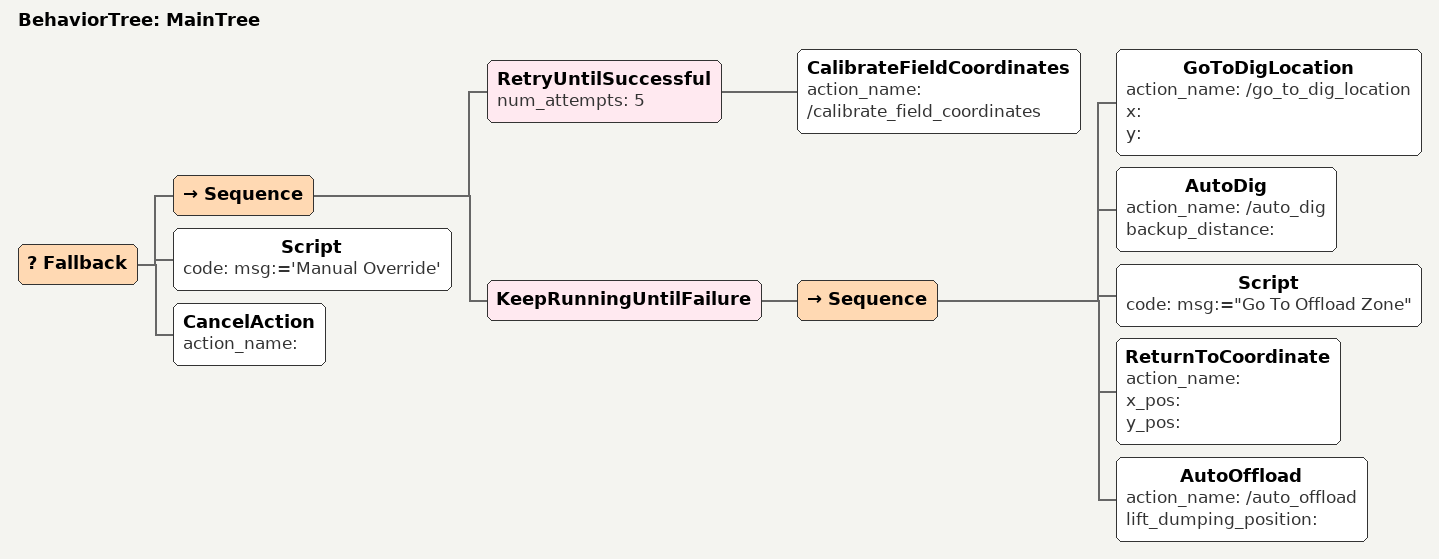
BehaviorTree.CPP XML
<?xml version="1.0" encoding="UTF-8"?>
<root BTCPP_format="4">
  <BehaviorTree ID="MainTree">
    <Fallback>
      <Sequence>
        <RetryUntilSuccessful num_attempts="5">
          <CalibrateFieldCoordinates action_name="/calibrate_field_coordinates"/>
        </RetryUntilSuccessful>
        <KeepRunningUntilFailure>
          <Sequence>
            <GoToDigLocation action_name="/go_to_dig_location"
                             x=""
                             y=""/>
            <AutoDig action_name="/auto_dig"
                     backup_distance=""/>
            <Script code="msg:=&quot;Go To Offload Zone&quot;"/>
            <ReturnToCoordinate action_name=""
                                x_pos=""
                                y_pos=""/>
            <AutoOffload action_name="/auto_offload"
                         lift_dumping_position=""/>
          </Sequence>
        </KeepRunningUntilFailure>
      </Sequence>
      <Script code="msg:=&apos;Manual Override&apos;"/>
      <CancelAction action_name=""/>
    </Fallback>
  </BehaviorTree>

</root>
